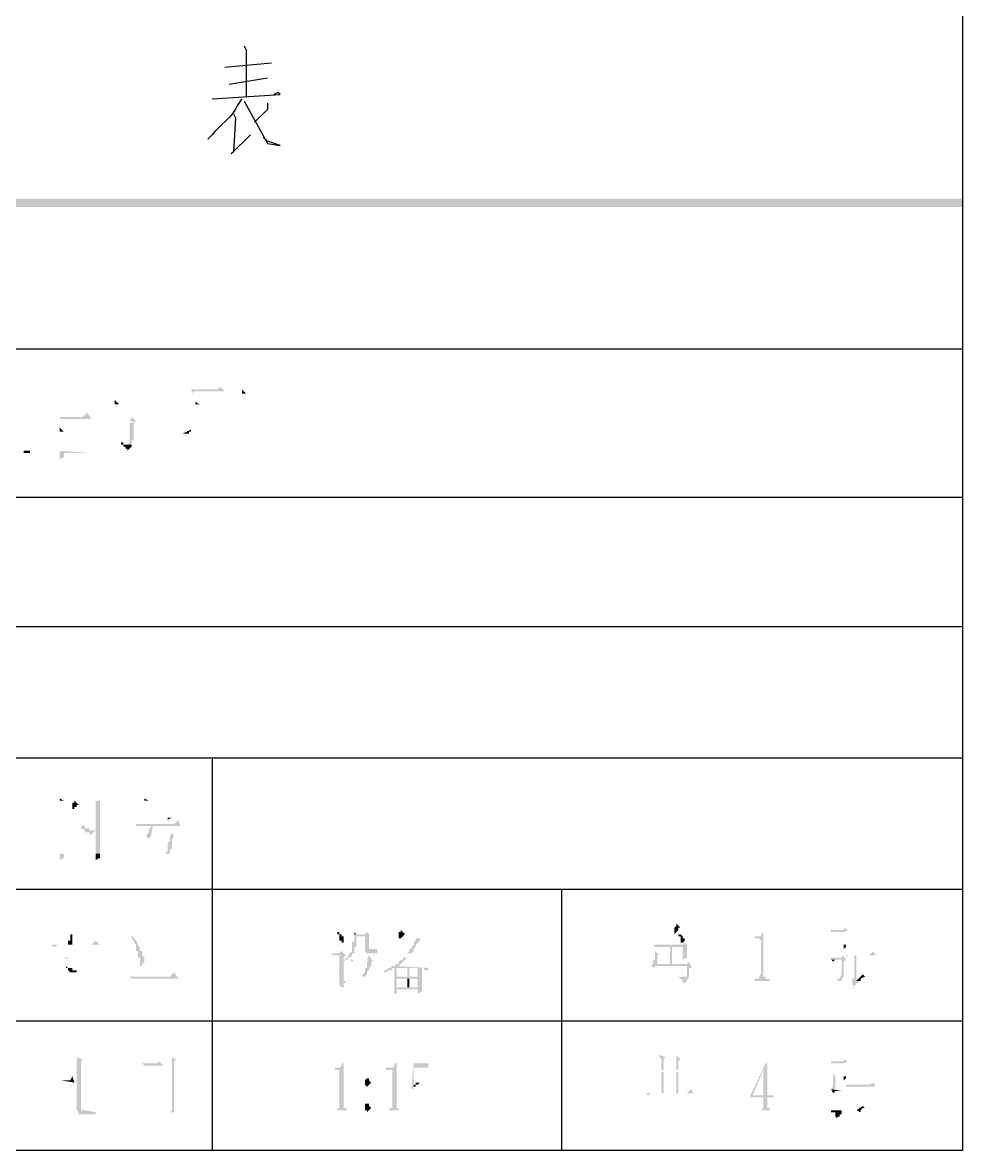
# Model space of a CAD drawing. Header units: millimetres. Extents: x -2210 to 6171, y -6737 to 5572.
# Drawn here: x 5308 to 6171, y -6733 to -5698 of the extents above; entities that cross this region are included whole.
import ezdxf

# ---------------------------------------------------------------- set-up
doc = ezdxf.new("R2010")
doc.units = ezdxf.units.MM
doc.layers.add('1', color=7, linetype='Continuous')

msp = doc.modelspace()

# ---------------------------------------------------------------- hatches: boundary and pattern name
h = msp.add_hatch(color=0)
h.dxf.hatch_style = 2
h.paths.add_polyline_path([(3472.8, -5859.8), (3472.8, -5867.6), (6171.2, -5859.8)])
h = msp.add_hatch(color=0)
h.dxf.hatch_style = 2
h.paths.add_polyline_path([(3472.8, -5867.6), (6171.2, -5859.8), (6171.2, -5867.6)])
h = msp.add_hatch(color=0)
h.dxf.hatch_style = 2
h.paths.add_polyline_path([(5490.3, -6032.9), (5486.4, -6034.9), (5463, -6034.9), (5465, -6038.8), (5465, -6036.8), (5466.9, -6036.8), (5494.2, -6036.8)])
h = msp.add_hatch(color=0)
h.dxf.hatch_style = 2
h.paths.add_polyline_path([(5509.7, -6034.9), (5509.7, -6038.8), (5513.6, -6038.8)])
h = msp.add_hatch(color=0)
h.dxf.hatch_style = 2
h.paths.add_polyline_path([(5393, -6044.6), (5393, -6048.5), (5396.9, -6048.5)])
h = msp.add_hatch(color=0)
h.dxf.hatch_style = 2
h.paths.add_polyline_path([(5466.9, -6046.5), (5466.9, -6048.5), (5470.8, -6048.5)])
h = msp.add_hatch(color=0)
h.dxf.hatch_style = 2
h.paths.add_polyline_path([(5367.7, -6056.3), (5363.8, -6060.2), (5342.4, -6060.2), (5344.3, -6064.1), (5344.3, -6062.1), (5348.2, -6062.1), (5371.6, -6062.1)])
h = msp.add_hatch(color=0)
h.dxf.hatch_style = 2
h.paths.add_polyline_path([(5408.6, -6060.2), (5406.6, -6064.1), (5396.9, -6064.1), (5412.4, -6064.1)])
h = msp.add_hatch(color=0)
h.dxf.hatch_style = 2
h.paths.add_polyline_path([(5412.4, -6064.1), (5406.6, -6066), (5406.6, -6073.8), (5406.6, -6075.7), (5406.6, -6081.6), (5406.6, -6083.5), (5404.7, -6085.5), (5408.6, -6085.5), (5408.6, -6081.6), (5410.5, -6081.6), (5410.5, -6071.8), (5410.5, -6067.9), (5410.5, -6066)])
h = msp.add_hatch(color=0)
h.dxf.hatch_style = 2
h.paths.add_polyline_path([(5342.4, -6069.9), (5342.4, -6073.8), (5346.3, -6073.8)])
h = msp.add_hatch(color=0)
h.dxf.hatch_style = 2
h.paths.add_polyline_path([(5463, -6071.8), (5455.2, -6075.7), (5459.1, -6075.7), (5461.1, -6075.7), (5461.1, -6073.8), (5463, -6073.8)])
h = msp.add_hatch(color=0)
h.dxf.hatch_style = 2
h.paths.add_polyline_path([(5398.8, -6083.5), (5398.8, -6085.5), (5400.8, -6085.5), (5400.8, -6087.4), (5402.7, -6087.4), (5402.7, -6089.3), (5404.7, -6089.3), (5404.7, -6091.3), (5406.6, -6089.3), (5408.6, -6087.4), (5408.6, -6085.5), (5404.7, -6085.5), (5402.7, -6085.5), (5400.8, -6085.5), (5400.8, -6083.5)])
h = msp.add_hatch(color=0)
h.dxf.hatch_style = 2
h.paths.add_polyline_path([(5309.3, -6091.3), (5309.3, -6093.2), (5317.1, -6093.2), (5315.2, -6093.2), (5315.2, -6091.3), (5311.3, -6091.3)])
h = msp.add_hatch(color=0)
h.dxf.hatch_style = 2
h.paths.add_polyline_path([(5342.4, -6091.3), (5342.4, -6099.1), (5346.3, -6097.1), (5346.3, -6093.2), (5367.7, -6093.2)])
h = msp.add_hatch(color=0)
h.dxf.hatch_style = 2
h.paths.add_polyline_path([(5342.4, -6410.4), (5342.4, -6412.3), (5346.3, -6412.3)])
h = msp.add_hatch(color=0)
h.dxf.hatch_style = 2
h.paths.add_polyline_path([(5379.4, -6412.3), (5375.5, -6412.3), (5375.5, -6460.9), (5346.3, -6460.9), (5342.4, -6460.9), (5342.4, -6466.8), (5346.3, -6464.8), (5346.3, -6460.9), (5375.5, -6460.9), (5379.4, -6460.9), (5379.4, -6414.2)])
h = msp.add_hatch(color=0)
h.dxf.hatch_style = 2
h.paths.add_polyline_path([(5356, -6412.3), (5356, -6414.2), (5354.1, -6414.2), (5354.1, -6416.2), (5354.1, -6418.1), (5354.1, -6420.1), (5356, -6420.1), (5356, -6418.1), (5358, -6418.1), (5358, -6416.2), (5359.9, -6416.2)])
h = msp.add_hatch(color=0)
h.dxf.hatch_style = 2
h.paths.add_polyline_path([(5420.2, -6410.4), (5420.2, -6412.3), (5424.1, -6412.3)])
h = msp.add_hatch(color=0)
h.dxf.hatch_style = 2
h.paths.add_polyline_path([(5363.8, -6435.7), (5359.9, -6435.7), (5361.9, -6435.7), (5361.9, -6437.6), (5365.7, -6439.5), (5365.7, -6441.5), (5367.7, -6441.5), (5369.6, -6441.5), (5369.6, -6443.4), (5371.6, -6443.4), (5373.5, -6441.5), (5375.5, -6439.5), (5373.5, -6439.5), (5371.6, -6439.5), (5369.6, -6439.5), (5369.6, -6437.6), (5367.7, -6437.6), (5365.7, -6437.6), (5365.7, -6435.7)])
h = msp.add_hatch(color=0)
h.dxf.hatch_style = 2
h.paths.add_polyline_path([(5451.4, -6429.8), (5447.5, -6433.7), (5412.4, -6433.7), (5412.4, -6435.7), (5414.4, -6435.7), (5453.3, -6435.7)])
h = msp.add_hatch(color=0)
h.dxf.hatch_style = 2
h.paths.add_polyline_path([(5428, -6435.7), (5426.1, -6435.7), (5426.1, -6437.6), (5424.1, -6437.6), (5424.1, -6439.5), (5424.1, -6441.5), (5422.2, -6443.4), (5422.2, -6445.4), (5424.1, -6447.3), (5426.1, -6445.4), (5443.6, -6445.4), (5447.5, -6445.4), (5426.1, -6445.4)])
h = msp.add_hatch(color=0)
h.dxf.hatch_style = 2
h.paths.add_polyline_path([(5445.5, -6427.9), (5441.6, -6427.9), (5441.6, -6429.8)])
h = msp.add_hatch(color=0)
h.dxf.hatch_style = 2
h.paths.add_polyline_path([(5445.5, -6441.5), (5443.6, -6445.4), (5426.1, -6445.4), (5447.5, -6445.4)])
h = msp.add_hatch(color=0)
h.dxf.hatch_style = 2
h.paths.add_polyline_path([(5447.5, -6445.4), (5443.6, -6445.4), (5443.6, -6449.3), (5441.6, -6451.2), (5441.6, -6453.2), (5441.6, -6455.1), (5441.6, -6457.1), (5441.6, -6459), (5439.7, -6459), (5439.7, -6460.9), (5437.7, -6460.9), (5443.6, -6460.9), (5443.6, -6459), (5443.6, -6457.1), (5445.5, -6457.1), (5445.5, -6453.2), (5445.5, -6451.2), (5445.5, -6449.3), (5445.5, -6447.3)])
h = msp.add_hatch(color=0)
h.dxf.hatch_style = 2
h.paths.add_polyline_path([(5379.4, -6460.9), (5375.5, -6460.9), (5375.5, -6466.8), (5379.4, -6464.8), (5379.4, -6462.9)])
h = msp.add_hatch(color=0)
h.dxf.hatch_style = 2
h.paths.add_polyline_path([(5908.6, -6525.1), (5908.6, -6527.1), (5906.6, -6529), (5906.6, -6531), (5906.6, -6532.9), (5906.6, -6534.9), (5908.6, -6532.9), (5910.5, -6531), (5910.5, -6529), (5912.4, -6529)])
h = msp.add_hatch(color=0)
h.dxf.hatch_style = 2
h.paths.add_polyline_path([(6062.2, -6529), (6062.2, -6531), (6050.6, -6531), (6050.6, -6532.9), (6052.5, -6532.9), (6062.2, -6532.9), (6066.1, -6531)])
h = msp.add_hatch(color=0)
h.dxf.hatch_style = 2
h.paths.add_polyline_path([(5375.5, -6540.7), (5371.6, -6544.6), (5334.6, -6544.6), (5336.6, -6546.5), (5338.5, -6546.5), (5340.5, -6544.6), (5379.4, -6544.6)])
h = msp.add_hatch(color=0)
h.dxf.hatch_style = 2
h.paths.add_polyline_path([(5354.1, -6534.9), (5352.1, -6534.9), (5352.1, -6536.8), (5352.1, -6540.7), (5350.2, -6540.7), (5350.2, -6544.6), (5354.1, -6544.6), (5354.1, -6540.7), (5354.1, -6538.8), (5354.1, -6536.8)])
h = msp.add_hatch(color=0)
h.dxf.hatch_style = 2
h.paths.add_polyline_path([(5410.5, -6536.8), (5408.6, -6536.8), (5408.6, -6538.8), (5410.5, -6540.7), (5410.5, -6542.7), (5412.4, -6544.6), (5412.4, -6546.5), (5412.4, -6548.5), (5412.4, -6550.4), (5414.4, -6550.4), (5414.4, -6552.4), (5414.4, -6554.3), (5414.4, -6556.3), (5416.3, -6556.3), (5416.3, -6558.2), (5416.3, -6560.2), (5416.3, -6562.1), (5416.3, -6564.1), (5418.3, -6564.1), (5418.3, -6562.1), (5420.2, -6560.2), (5420.2, -6556.3), (5418.3, -6554.3), (5418.3, -6552.4), (5418.3, -6550.4), (5416.3, -6550.4), (5416.3, -6548.5), (5412.4, -6540.7), (5410.5, -6538.8)])
h = msp.add_hatch(color=0)
h.dxf.hatch_style = 2
h.paths.add_polyline_path([(5597.3, -6532.9), (5597.3, -6534.9), (5599.2, -6534.9), (5599.2, -6536.8), (5599.2, -6538.8), (5599.2, -6540.7), (5601.2, -6540.7), (5601.2, -6542.7), (5603.1, -6542.7), (5603.1, -6540.7), (5603.1, -6538.8), (5603.1, -6536.8), (5601.2, -6536.8), (5601.2, -6534.9), (5599.2, -6534.9), (5599.2, -6532.9)])
h = msp.add_hatch(color=0)
h.dxf.hatch_style = 2
h.paths.add_polyline_path([(5624.5, -6532.9), (5622.6, -6534.9), (5614.8, -6534.9), (5612.8, -6534.9), (5612.8, -6540.7), (5610.9, -6542.7), (5610.9, -6546.5), (5610.9, -6548.5), (5610.9, -6550.4), (5608.9, -6552.4), (5607, -6554.3), (5607, -6556.3), (5605, -6556.3), (5605, -6558.2), (5603.1, -6558.2), (5603.1, -6560.2), (5605, -6558.2), (5607, -6558.2), (5607, -6556.3), (5608.9, -6556.3), (5610.9, -6554.3), (5610.9, -6552.4), (5612.8, -6552.4), (5612.8, -6550.4), (5612.8, -6548.5), (5612.8, -6546.5), (5614.8, -6546.5), (5614.8, -6544.6), (5614.8, -6542.7), (5614.8, -6536.8), (5622.6, -6536.8), (5626.4, -6534.9)])
h = msp.add_hatch(color=0)
h.dxf.hatch_style = 2
h.paths.add_polyline_path([(5612.8, -6532.9), (5612.8, -6534.9), (5614.8, -6534.9)])
h = msp.add_hatch(color=0)
h.dxf.hatch_style = 2
h.paths.add_polyline_path([(5626.4, -6534.9), (5622.6, -6536.8), (5622.6, -6550.4), (5624.5, -6552.4), (5634.2, -6552.4), (5634.2, -6550.4), (5634.2, -6548.5), (5626.4, -6548.5), (5626.4, -6546.5), (5626.4, -6536.8)])
h = msp.add_hatch(color=0)
h.dxf.hatch_style = 2
h.paths.add_polyline_path([(5655.6, -6531), (5655.6, -6532.9), (5653.7, -6532.9), (5653.7, -6534.9), (5653.7, -6536.8), (5653.7, -6538.8), (5651.7, -6538.8), (5655.6, -6538.8), (5657.6, -6536.8), (5659.5, -6534.9)])
h = msp.add_hatch(color=0)
h.dxf.hatch_style = 2
h.paths.add_polyline_path([(5673.1, -6538.8), (5669.3, -6538.8), (5669.3, -6540.7), (5667.3, -6542.7), (5667.3, -6544.6), (5665.4, -6546.5), (5665.4, -6548.5), (5663.4, -6548.5), (5663.4, -6550.4), (5661.5, -6552.4), (5665.4, -6552.4), (5667.3, -6550.4), (5667.3, -6548.5), (5669.3, -6546.5), (5669.3, -6544.6), (5671.2, -6542.7), (5673.1, -6540.7)])
h = msp.add_hatch(color=0)
h.dxf.hatch_style = 2
h.paths.add_polyline_path([(5912.4, -6534.9), (5910.5, -6534.9), (5910.5, -6536.8), (5912.4, -6536.8), (5912.4, -6538.8), (5912.4, -6540.7), (5912.4, -6542.7), (5914.4, -6542.7), (5916.3, -6540.7), (5916.3, -6538.8), (5914.4, -6538.8), (5914.4, -6536.8)])
h = msp.add_hatch(color=0)
h.dxf.hatch_style = 2
h.paths.add_polyline_path([(5988.3, -6532.9), (5986.4, -6534.9), (5986.4, -6536.8), (5984.4, -6536.8), (5980.5, -6536.8), (5980.5, -6538.8), (5984.4, -6538.8), (5986.4, -6540.7), (5986.4, -6571.8), (5984.4, -6573.8), (5984.4, -6575.7), (5980.5, -6575.7), (5980.5, -6577.7), (5994.2, -6577.7), (5994.2, -6575.7), (5990.3, -6575.7), (5990.3, -6573.8), (5988.3, -6573.8), (5988.3, -6571.8)])
h = msp.add_hatch(color=0)
h.dxf.hatch_style = 2
h.paths.add_polyline_path([(5601.2, -6550.4), (5599.2, -6552.4), (5591.4, -6552.4), (5593.4, -6554.3), (5595.3, -6554.3), (5597.3, -6554.3), (5605, -6554.3)])
h = msp.add_hatch(color=0)
h.dxf.hatch_style = 2
h.paths.add_polyline_path([(5632.3, -6548.5), (5630.3, -6548.5), (5628.4, -6548.5), (5634.2, -6548.5)])
h = msp.add_hatch(color=0)
h.dxf.hatch_style = 2
h.paths.add_polyline_path([(5889.1, -6550.4), (5889.1, -6554.3), (5889.1, -6558.2), (5887.1, -6558.2), (5887.1, -6562.1), (5885.2, -6564.1), (5904.7, -6562.1), (5889.1, -6562.1), (5891, -6562.1), (5891, -6560.2), (5891, -6558.2), (5891, -6556.3), (5891, -6554.3), (5918.3, -6554.3), (5893, -6554.3)])
h = msp.add_hatch(color=0)
h.dxf.hatch_style = 2
h.paths.add_polyline_path([(5916.3, -6542.7), (5914.4, -6544.6), (5887.1, -6544.6), (5889.1, -6546.5), (5902.7, -6546.5), (5918.3, -6544.6)])
h = msp.add_hatch(color=0)
h.dxf.hatch_style = 2
h.paths.add_polyline_path([(5902.7, -6546.5), (5902.7, -6554.3), (5893, -6554.3), (5904.7, -6554.3), (5904.7, -6546.5), (5914.4, -6546.5)])
h = msp.add_hatch(color=0)
h.dxf.hatch_style = 2
h.paths.add_polyline_path([(5918.3, -6544.6), (5902.7, -6546.5), (5914.4, -6546.5), (5914.4, -6554.3), (5904.7, -6554.3), (5918.3, -6554.3), (5918.3, -6546.5)])
h = msp.add_hatch(color=0)
h.dxf.hatch_style = 2
h.paths.add_polyline_path([(6064.2, -6544.6), (6062.2, -6544.6), (6062.2, -6548.5), (6064.2, -6546.5)])
h = msp.add_hatch(color=0)
h.dxf.hatch_style = 2
h.paths.add_polyline_path([(6089.5, -6550.4), (6085.6, -6554.3), (6064.2, -6554.3), (6064.2, -6556.3), (6066.1, -6554.3), (6091.4, -6554.3)])
h = msp.add_hatch(color=0)
h.dxf.hatch_style = 2
h.paths.add_polyline_path([(5346.3, -6556.3), (5350.2, -6558.2), (5350.2, -6556.3), (5367.7, -6556.3)])
h = msp.add_hatch(color=0)
h.dxf.hatch_style = 2
h.paths.add_polyline_path([(5605, -6554.3), (5599.2, -6554.3), (5599.2, -6579.6), (5599.2, -6581.6), (5601.2, -6583.5), (5603.1, -6583.5), (5603.1, -6581.6), (5603.1, -6579.6), (5605, -6579.6), (5605, -6577.7), (5603.1, -6577.7), (5603.1, -6556.3)])
h = msp.add_hatch(color=0)
h.dxf.hatch_style = 2
h.paths.add_polyline_path([(5626.4, -6554.3), (5624.5, -6558.2), (5608.9, -6558.2), (5626.4, -6558.2), (5624.5, -6560.2), (5624.5, -6562.1), (5624.5, -6564.1), (5624.5, -6566), (5622.6, -6566), (5622.6, -6567.9), (5622.6, -6569.9), (5620.6, -6571.8), (5620.6, -6573.8), (5622.6, -6573.8), (5624.5, -6571.8), (5624.5, -6569.9), (5626.4, -6567.9), (5626.4, -6566), (5628.4, -6564.1), (5628.4, -6562.1), (5628.4, -6560.2), (5630.3, -6560.2)])
h = msp.add_hatch(color=0)
h.dxf.hatch_style = 2
h.paths.add_polyline_path([(5608.9, -6558.2), (5610.9, -6560.2), (5612.8, -6558.2), (5626.4, -6558.2)])
h = msp.add_hatch(color=0)
h.dxf.hatch_style = 2
h.paths.add_polyline_path([(5657.6, -6556.3), (5657.6, -6558.2), (5655.6, -6558.2), (5653.7, -6560.2), (5653.7, -6562.1), (5651.7, -6562.1), (5649.8, -6564.1), (5647.8, -6564.1), (5645.9, -6566), (5644, -6566), (5642, -6567.9), (5640.1, -6567.9), (5640.1, -6569.9), (5642, -6569.9), (5644, -6567.9), (5645.9, -6567.9), (5647.8, -6567.9), (5647.8, -6566), (5649.8, -6566), (5680.9, -6566), (5682.9, -6566), (5651.7, -6564.1), (5653.7, -6564.1), (5655.6, -6562.1), (5657.6, -6560.2), (5659.5, -6558.2), (5661.5, -6556.3)])
h = msp.add_hatch(color=0)
h.dxf.hatch_style = 2
h.paths.add_polyline_path([(5920.2, -6560.2), (5918.3, -6562.1), (5904.7, -6562.1), (5885.2, -6564.1), (5889.1, -6566), (5889.1, -6564.1), (5922.2, -6564.1)])
h = msp.add_hatch(color=0)
h.dxf.hatch_style = 2
h.paths.add_polyline_path([(5902.7, -6554.3), (5902.7, -6562.1), (5889.1, -6562.1), (5904.7, -6562.1), (5904.7, -6554.3), (5914.4, -6554.3)])
h = msp.add_hatch(color=0)
h.dxf.hatch_style = 2
h.paths.add_polyline_path([(5918.3, -6554.3), (5902.7, -6554.3), (5914.4, -6554.3), (5914.4, -6558.2), (5918.3, -6556.3)])
h = msp.add_hatch(color=0)
h.dxf.hatch_style = 2
h.paths.add_polyline_path([(6062.2, -6554.3), (6060.3, -6556.3), (6050.6, -6556.3), (6050.6, -6558.2), (6060.3, -6558.2), (6060.3, -6560.2), (6060.3, -6566), (6060.3, -6567.9), (6060.3, -6571.8), (6058.4, -6575.7), (6056.4, -6575.7), (6056.4, -6577.7), (6054.5, -6577.7), (6060.3, -6577.7), (6060.3, -6575.7), (6062.2, -6573.8), (6062.2, -6571.8), (6062.2, -6567.9), (6062.2, -6566), (6062.2, -6560.2), (6064.2, -6558.2)])
h = msp.add_hatch(color=0)
h.dxf.hatch_style = 2
h.paths.add_polyline_path([(6050.6, -6558.2), (6052.5, -6560.2), (6054.5, -6558.2), (6060.3, -6558.2)])
h = msp.add_hatch(color=0)
h.dxf.hatch_style = 2
h.paths.add_polyline_path([(6073.9, -6554.3), (6072, -6554.3), (6072, -6575.7), (6070, -6575.7), (6070, -6577.7), (6070, -6579.6), (6072, -6585.5), (6072, -6583.5), (6072, -6581.6), (6073.9, -6581.6), (6073.9, -6579.6), (6075.9, -6579.6), (6075.9, -6577.7), (6077.8, -6577.7), (6073.9, -6577.7)])
h = msp.add_hatch(color=0)
h.dxf.hatch_style = 2
h.paths.add_polyline_path([(5348.2, -6564.1), (5348.2, -6566), (5350.2, -6566), (5350.2, -6567.9), (5352.1, -6569.9), (5354.1, -6569.9), (5359.9, -6569.9), (5358, -6569.9), (5358, -6567.9), (5356, -6567.9), (5354.1, -6567.9), (5354.1, -6566), (5352.1, -6566), (5350.2, -6566)])
h = msp.add_hatch(color=0)
h.dxf.hatch_style = 2
h.paths.add_polyline_path([(5447.5, -6569.9), (5443.6, -6573.8), (5406.6, -6573.8), (5408.6, -6575.7), (5410.5, -6575.7), (5451.4, -6575.7)])
h = msp.add_hatch(color=0)
h.dxf.hatch_style = 2
h.paths.add_polyline_path([(5649.8, -6566), (5649.8, -6583.5), (5671.2, -6585.5), (5671.2, -6589.3), (5675.1, -6587.4), (5675.1, -6583.5), (5651.7, -6583.5), (5651.7, -6575.7), (5671.2, -6575.7), (5663.4, -6573.8), (5651.7, -6573.8), (5651.7, -6566), (5675.1, -6566)])
h = msp.add_hatch(color=0)
h.dxf.hatch_style = 2
h.paths.add_polyline_path([(5680.9, -6566), (5649.8, -6566), (5675.1, -6566), (5677, -6566), (5677, -6567.9), (5679, -6567.9), (5680.9, -6567.9)])
h = msp.add_hatch(color=0)
h.dxf.hatch_style = 2
h.paths.add_polyline_path([(5661.5, -6566), (5661.5, -6573.8), (5651.7, -6573.8), (5663.4, -6573.8), (5663.4, -6566), (5671.2, -6566)])
h = msp.add_hatch(color=0)
h.dxf.hatch_style = 2
h.paths.add_polyline_path([(5675.1, -6566), (5661.5, -6566), (5671.2, -6566), (5671.2, -6573.8), (5663.4, -6573.8), (5671.2, -6575.7), (5671.2, -6583.5), (5663.4, -6583.5), (5675.1, -6583.5), (5675.1, -6567.9)])
h = msp.add_hatch(color=0)
h.dxf.hatch_style = 2
h.paths.add_polyline_path([(5922.2, -6564.1), (5898.8, -6564.1), (5918.3, -6564.1), (5918.3, -6566), (5918.3, -6569.9), (5918.3, -6573.8), (5916.3, -6573.8), (5910.5, -6573.8), (5912.4, -6575.7), (5914.4, -6577.7), (5914.4, -6579.6), (5916.3, -6579.6), (5918.3, -6577.7), (5920.2, -6573.8), (5920.2, -6571.8), (5920.2, -6569.9), (5920.2, -6566), (5922.2, -6566)])
h = msp.add_hatch(color=0)
h.dxf.hatch_style = 2
h.paths.add_polyline_path([(6079.8, -6571.8), (6073.9, -6577.7), (6077.8, -6577.7), (6077.8, -6575.7), (6081.7, -6573.8)])
h = msp.add_hatch(color=0)
h.dxf.hatch_style = 2
h.paths.add_polyline_path([(5663.4, -6575.7), (5661.5, -6575.7), (5661.5, -6583.5), (5651.7, -6583.5), (5663.4, -6583.5)])
h = msp.add_hatch(color=0)
h.dxf.hatch_style = 2
h.paths.add_polyline_path([(5910.5, -6573.8), (5916.3, -6573.8), (5914.4, -6573.8), (5912.4, -6573.8)])
h = msp.add_hatch(color=0)
h.dxf.hatch_style = 2
h.paths.add_polyline_path([(5649.8, -6583.5), (5649.8, -6589.3), (5651.7, -6589.3), (5651.7, -6585.5), (5671.2, -6585.5)])
h = msp.add_hatch(color=0)
h.dxf.hatch_style = 2
h.paths.add_polyline_path([(5358, -6647.7), (5358, -6696.4), (5359.9, -6698.3), (5359.9, -6700.2), (5361.9, -6700.2), (5375.5, -6700.2), (5375.5, -6698.3), (5377.4, -6698.3), (5363.8, -6696.4), (5361.9, -6696.4), (5361.9, -6694.4), (5361.9, -6674.9), (5361.9, -6673), (5361.9, -6651.6), (5363.8, -6649.7)])
h = msp.add_hatch(color=0)
h.dxf.hatch_style = 2
h.paths.add_polyline_path([(5433.8, -6651.6), (5431.9, -6653.5), (5418.3, -6653.5), (5420.2, -6655.5), (5422.2, -6655.5), (5437.7, -6655.5)])
h = msp.add_hatch(color=0)
h.dxf.hatch_style = 2
h.paths.add_polyline_path([(5445.5, -6647.7), (5445.5, -6696.4), (5443.6, -6698.3), (5441.6, -6698.3), (5447.5, -6698.3), (5447.5, -6651.6), (5449.4, -6649.7)])
h = msp.add_hatch(color=0)
h.dxf.hatch_style = 2
h.paths.add_polyline_path([(5603.1, -6653.5), (5601.2, -6653.5), (5601.2, -6655.5), (5599.2, -6657.4), (5595.3, -6657.4), (5595.3, -6659.4), (5599.2, -6659.4), (5599.2, -6694.4), (5597.3, -6694.4), (5597.3, -6696.4), (5595.3, -6696.4), (5608.9, -6696.4), (5607, -6696.4), (5605, -6694.4), (5603.1, -6694.4), (5603.1, -6692.5), (5603.1, -6690.5)])
h = msp.add_hatch(color=0)
h.dxf.hatch_style = 2
h.paths.add_polyline_path([(5651.7, -6653.5), (5649.8, -6653.5), (5649.8, -6655.5), (5647.8, -6657.4), (5642, -6657.4), (5642, -6659.4), (5647.8, -6659.4), (5647.8, -6694.4), (5645.9, -6694.4), (5644, -6696.4), (5642, -6696.4), (5655.6, -6696.4), (5653.7, -6696.4), (5653.7, -6694.4), (5651.7, -6694.4), (5651.7, -6692.5), (5651.7, -6690.5)])
h = msp.add_hatch(color=0)
h.dxf.hatch_style = 2
h.paths.add_polyline_path([(5680.9, -6653.5), (5667.3, -6653.5), (5665.4, -6676.9), (5667.3, -6676.9), (5667.3, -6674.9), (5667.3, -6657.4), (5680.9, -6657.4)])
h = msp.add_hatch(color=0)
h.dxf.hatch_style = 2
h.paths.add_polyline_path([(5893, -6645.8), (5893, -6647.7), (5894.9, -6649.7), (5894.9, -6659.4), (5896.9, -6659.4), (5896.9, -6649.7), (5898.8, -6647.7)])
h = msp.add_hatch(color=0)
h.dxf.hatch_style = 2
h.paths.add_polyline_path([(5908.6, -6645.8), (5908.6, -6647.7), (5908.6, -6649.7), (5908.6, -6659.4), (5894.9, -6659.4), (5910.5, -6659.4), (5910.5, -6651.6), (5912.4, -6649.7)])
h = msp.add_hatch(color=0)
h.dxf.hatch_style = 2
h.paths.add_polyline_path([(5992.2, -6653.5), (5990.3, -6653.5), (5976.6, -6682.7), (5976.6, -6684.7), (5988.3, -6684.7), (5988.3, -6694.4), (5986.4, -6696.4), (5984.4, -6696.4), (5996.1, -6696.4), (5994.2, -6696.4), (5994.2, -6694.4), (5992.2, -6694.4), (5992.2, -6684.7), (5998, -6684.7), (5998, -6682.7), (5978.6, -6682.7), (5988.3, -6659.4)])
h = msp.add_hatch(color=0)
h.dxf.hatch_style = 2
h.paths.add_polyline_path([(5992.2, -6653.5), (5988.3, -6659.4), (5988.3, -6682.7), (5978.6, -6682.7), (5992.2, -6682.7)])
h = msp.add_hatch(color=0)
h.dxf.hatch_style = 2
h.paths.add_polyline_path([(6062.2, -6649.7), (6062.2, -6651.6), (6050.6, -6651.6), (6050.6, -6653.5), (6052.5, -6653.5), (6062.2, -6653.5), (6066.1, -6651.6)])
h = msp.add_hatch(color=0)
h.dxf.hatch_style = 2
h.paths.add_polyline_path([(5354.1, -6665.2), (5352.1, -6669.1), (5344.3, -6669.1), (5356, -6671.1)])
h = msp.add_hatch(color=0)
h.dxf.hatch_style = 2
h.paths.add_polyline_path([(5894.9, -6680.8), (5896.9, -6680.8), (5896.9, -6661.3), (5894.9, -6661.3)])
h = msp.add_hatch(color=0)
h.dxf.hatch_style = 2
h.paths.add_polyline_path([(5910.5, -6661.3), (5908.6, -6661.3), (5908.6, -6680.8), (5894.9, -6680.8), (5910.5, -6680.8)])
h = msp.add_hatch(color=0)
h.dxf.hatch_style = 2
h.paths.add_polyline_path([(6052.5, -6663.3), (6052.5, -6671.1), (6052.5, -6674.9), (6050.6, -6676.9), (6054.5, -6676.9), (6054.5, -6665.2), (6062.2, -6665.2), (6064.2, -6665.2), (6054.5, -6665.2)])
h = msp.add_hatch(color=0)
h.dxf.hatch_style = 2
h.paths.add_polyline_path([(6064.2, -6665.2), (6062.2, -6665.2), (6062.2, -6669.1), (6064.2, -6667.2)])
h = msp.add_hatch(color=0)
h.dxf.hatch_style = 2
h.paths.add_polyline_path([(5624.5, -6667.2), (5622.6, -6669.1), (5622.6, -6673), (5624.5, -6674.9), (5626.4, -6673), (5628.4, -6671.1), (5626.4, -6669.1), (5626.4, -6667.2)])
h = msp.add_hatch(color=0)
h.dxf.hatch_style = 2
h.paths.add_polyline_path([(5669.3, -6671.1), (5669.3, -6673), (5667.3, -6673), (5667.3, -6674.9), (5669.3, -6674.9), (5669.3, -6673), (5671.2, -6673), (5673.1, -6671.1)])
h = msp.add_hatch(color=0)
h.dxf.hatch_style = 2
h.paths.add_polyline_path([(6089.5, -6671.1), (6085.6, -6673), (6064.2, -6673), (6064.2, -6674.9), (6066.1, -6674.9), (6091.4, -6674.9)])
h = msp.add_hatch(color=0)
h.dxf.hatch_style = 2
h.paths.add_polyline_path([(5922.2, -6676.9), (5918.3, -6680.8), (5881.3, -6680.8), (5881.3, -6682.7), (5883.3, -6682.7), (5885.2, -6680.8), (5924.1, -6680.8)])
h = msp.add_hatch(color=0)
h.dxf.hatch_style = 2
h.paths.add_polyline_path([(6050.6, -6676.9), (6052.5, -6680.8), (6054.5, -6678.8), (6060.3, -6678.8)])
h = msp.add_hatch(color=0)
h.dxf.hatch_style = 2
h.paths.add_polyline_path([(5624.5, -6690.5), (5622.6, -6690.5), (5622.6, -6692.5), (5622.6, -6696.4), (5624.5, -6696.4), (5624.5, -6698.3), (5626.4, -6696.4), (5628.4, -6694.4), (5626.4, -6692.5), (5626.4, -6690.5)])
h = msp.add_hatch(color=0)
h.dxf.hatch_style = 2
h.paths.add_polyline_path([(6050.6, -6696.4), (6050.6, -6698.3), (6052.5, -6698.3), (6054.5, -6698.3), (6054.5, -6700.2), (6054.5, -6702.2), (6056.4, -6704.1), (6056.4, -6702.2), (6058.4, -6702.2), (6058.4, -6700.2), (6060.3, -6700.2), (6060.3, -6698.3), (6060.3, -6696.4), (6052.5, -6696.4)])
h = msp.add_hatch(color=0)
h.dxf.hatch_style = 2
h.paths.add_polyline_path([(6079.8, -6692.5), (6073.9, -6696.4), (6077.8, -6698.3), (6077.8, -6696.4), (6079.8, -6694.4), (6081.7, -6694.4)])

# ---------------------------------------------------------------- linework, layer by layer
at = {"layer": '1', "color": 0, "lineweight": 25}
for points in [[(6171.2, 5572.1), (6171.2, -6733.3)], [(5511.7, -5719.7), (5513.6, -5723.6), (5513.6, -5766.4)], [(5494.2, -5739.2), (5537, -5735.3)], [(5498, -5754.7), (5533.1, -5748.9)], [(5482.5, -5768.3), (5544.7, -5764.4), (5542.8, -5762.5), (5538.9, -5764.4)], [(5511.7, -5770.3), (5533.1, -5809.2), (5544.7, -5811.1), (5533.1, -5807.2), (5529.2, -5803.4)], [(5533.1, -5772.2), (5533.1, -5778.1), (5521.4, -5789.7)], [(5501.9, -5782), (5503.9, -5785.8), (5501.9, -5817), (5500, -5818.9), (5517.5, -5801.4)], [(6171.2, -5997.9), (4791.8, -5997.9)], [(6171.2, -6134.1), (3472.8, -6134.1)], [(6171.2, -6252.8), (3472.8, -6252.8)], [(6171.2, -6373.4), (3472.8, -6373.4)], [(5482.5, -6373.4), (5482.5, -6733.3)], [(6171.2, -6494), (3472.8, -6494)], [(5803.5, -6733.3), (5803.5, -6494)], [(6171.2, -6614.6), (3472.8, -6614.6)], [(6171.2, -6733.3), (-2210.1, -6733.3)]]:
    msp.add_lwpolyline(points, dxfattribs=at)
msp.add_open_spline([(5509.7, -5768.3), (5509.7, -5768.3), (5505.8, -5774.2), (5505.8, -5774.2), (5501.9, -5783.9), (5488.3, -5793.6), (5482.5, -5801.4), (5482.5, -5801.4), (5478.6, -5805.3), (5478.6, -5805.3)], degree=3, knots=[0, 0, 0, 0, 1, 1, 1, 2, 2, 2, 3, 3, 3, 3], dxfattribs=at)

doc.saveas('drawing.dxf')
